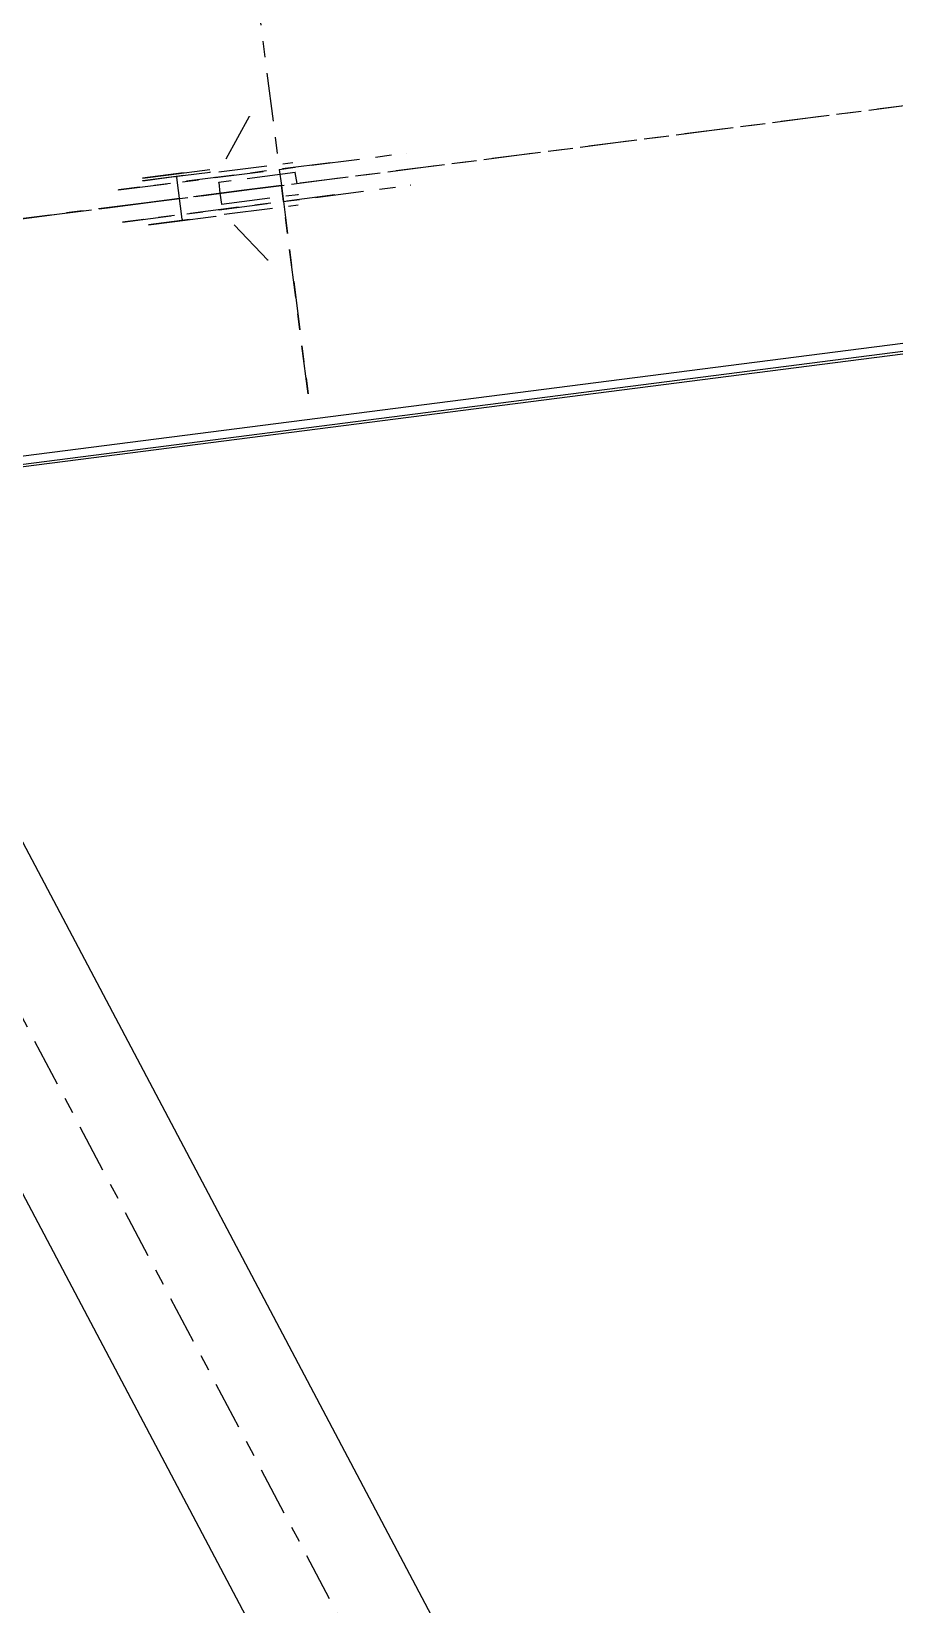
# Model space of a CAD drawing. Header units: millimetres. Extents: x 2368 to 8313, y 7493 to 11698.
# Drawn here: x 4257.6 to 4311, y 11314.7 to 11412 of the extents above; entities that cross this region are included whole.
import ezdxf

# ---------------------------------------------------------------- set-up
doc = ezdxf.new("R2010")
doc.units = ezdxf.units.MM
doc.linetypes.add('XKITLINE00', pattern=[0])
doc.linetypes.add('XKITLINE03', pattern=[6, 3, -1, 1, -1])

msp = doc.modelspace()

# ---------------------------------------------------------------- linework, layer by layer
at = {"color": 8, "linetype": 'XKITLINE03'}
for p, q in [((4178.4938, 11390.3215), (4509.7789, 11432.8204)), ((4178.4939, 11390.3215), (4509.779, 11432.8204)), ((4232.5882, 11397.261), (4396.5881, 11418.2997)), ((4271.4349, 11415.3509), (4273.0889, 11402.4566)), ((4271.105, 11406.7087), (4269.2197, 11403.2911)), ((4268.9874, 11402.9386), (4280.8111, 11404.4554)), ((4276.1432, 11403.8566), (4264.3194, 11402.3398)), ((4267.0402, 11403.2333), (4264.5018, 11402.9076)), ((4264.5018, 11402.9076), (4266.1291, 11403.1164)), ((4267.0606, 11403.0746), (4264.5221, 11402.7489)), ((4266.1291, 11403.1164), (4268.6676, 11403.442)), ((4266.1495, 11402.9577), (4268.6879, 11403.2833)), ((4269.2197, 11403.2911), (4273.7919, 11403.8776)), ((4273.9523, 11403.2529), (4269.2223, 11402.6461)), ((4274.0667, 11402.582), (4273.9523, 11403.2529)), ((4252.2597, 11399.7845), (4273.089, 11402.4566)), ((4263.0127, 11402.1722), (4268.9874, 11402.9386)), ((4264.3194, 11402.3398), (4263.0127, 11402.1722)), ((4264.5221, 11402.7489), (4266.1495, 11402.9577)), ((4266.946, 11400.3579), (4266.6152, 11402.9368)), ((4270.6308, 11402.1413), (4266.7806, 11401.6473)), ((4269.2223, 11402.6461), (4269.2809, 11401.9681)), ((4269.2418, 11400.9549), (4281.0656, 11402.4717)), ((4273.0889, 11402.4566), (4270.6308, 11402.1413)), ((4273.0889, 11402.4566), (4274.7431, 11389.5623)), ((4273.089, 11402.4566), (4273.0889, 11402.4566)), ((4274.7432, 11389.5623), (4273.089, 11402.4566)), ((4264.7471, 11401.3865), (4252.2597, 11399.7845)), ((4276.3976, 11401.8729), (4264.5739, 11400.3561)), ((4266.7806, 11401.6473), (4264.7471, 11401.3865)), ((4269.2809, 11401.9681), (4269.3954, 11401.2972)), ((4269.3954, 11401.2972), (4274.1252, 11401.904)), ((4269.5556, 11400.6725), (4274.1279, 11401.2591)), ((4263.2672, 11400.1884), (4269.2418, 11400.9549)), ((4264.5739, 11400.3561), (4263.2672, 11400.1884)), ((4267.4117, 11400.337), (4264.8733, 11400.0114)), ((4264.8733, 11400.0114), (4266.5007, 11400.2201)), ((4266.5007, 11400.2201), (4269.0391, 11400.5458)), ((4272.2426, 11397.8414), (4269.5556, 11400.6725)), ((4232.5881, 11397.261), (4396.5881, 11087.0404)), ((4232.5882, 11397.261), (4396.5882, 11087.0404)), ((4274.7431, 11389.5623), (4274.7432, 11389.5623))]:
    msp.add_line(p, q, dxfattribs=at)
at = {"color": 8, "linetype": 'XKITLINE00'}
for p, q in [((4511.635, 11418.3522), (4180.3499, 11375.8533)), ((4511.6993, 11417.8515), (4180.4142, 11375.3526)), ((4511.7182, 11417.7042), (4250.3449, 11384.174)), ((4251.5161, 11372.3187), (4313.6584, 11254.7711)), ((4242.5226, 11367.6076), (4376.8075, 11113.5958))]:
    msp.add_line(p, q, dxfattribs=at)
for centre in [(4271.105, 11406.7087), (4280.8111, 11404.4554), (4266.1291, 11403.1164), (4266.1291, 11403.1164), (4267.0402, 11403.2333), (4267.0606, 11403.0746), (4268.6676, 11403.442), (4268.6879, 11403.2833), (4269.2197, 11403.2911), (4269.2197, 11403.2911), (4273.7919, 11403.8776), (4273.9523, 11403.2529), (4273.9523, 11403.2529), (4276.1432, 11403.8566), (4263.0127, 11402.1722), (4263.0127, 11402.1722), (4264.3194, 11402.3398), (4264.3194, 11402.3398), (4264.5018, 11402.9076), (4264.5018, 11402.9076), (4264.5221, 11402.7489), (4264.5221, 11402.7489), (4266.1495, 11402.9577), (4266.1495, 11402.9577), (4266.6152, 11402.9368), (4268.9874, 11402.9386), (4268.9874, 11402.9386), (4269.2223, 11402.6461), (4269.2223, 11402.6461), (4270.6308, 11402.1413), (4270.6308, 11402.1413), (4273.0889, 11402.4566), (4273.0889, 11402.4566), (4273.0889, 11402.4566), (4273.089, 11402.4566), (4273.089, 11402.4566), (4273.089, 11402.4566), (4274.0667, 11402.582), (4281.0656, 11402.4717), (4264.7471, 11401.3865), (4264.7471, 11401.3865), (4266.7806, 11401.6473), (4266.7806, 11401.6473), (4269.2809, 11401.9681), (4269.2809, 11401.9681), (4269.3954, 11401.2972), (4269.3954, 11401.2972), (4274.1252, 11401.904), (4274.1279, 11401.2591), (4276.3976, 11401.8729), (4263.2672, 11400.1884), (4263.2672, 11400.1884), (4264.5739, 11400.3561), (4264.5739, 11400.3561), (4266.5007, 11400.2201), (4266.5007, 11400.2201), (4266.946, 11400.3579), (4267.4117, 11400.337), (4269.0391, 11400.5458), (4269.2418, 11400.9549), (4269.2418, 11400.9549), (4269.5556, 11400.6725), (4269.5556, 11400.6725), (4264.8733, 11400.0114), (4264.8733, 11400.0114), (4272.2426, 11397.8414), (4274.7431, 11389.5623), (4274.7431, 11389.5623), (4274.7432, 11389.5623)]:
    msp.add_circle(centre, 0.004, dxfattribs=at)

doc.saveas('drawing.dxf')
